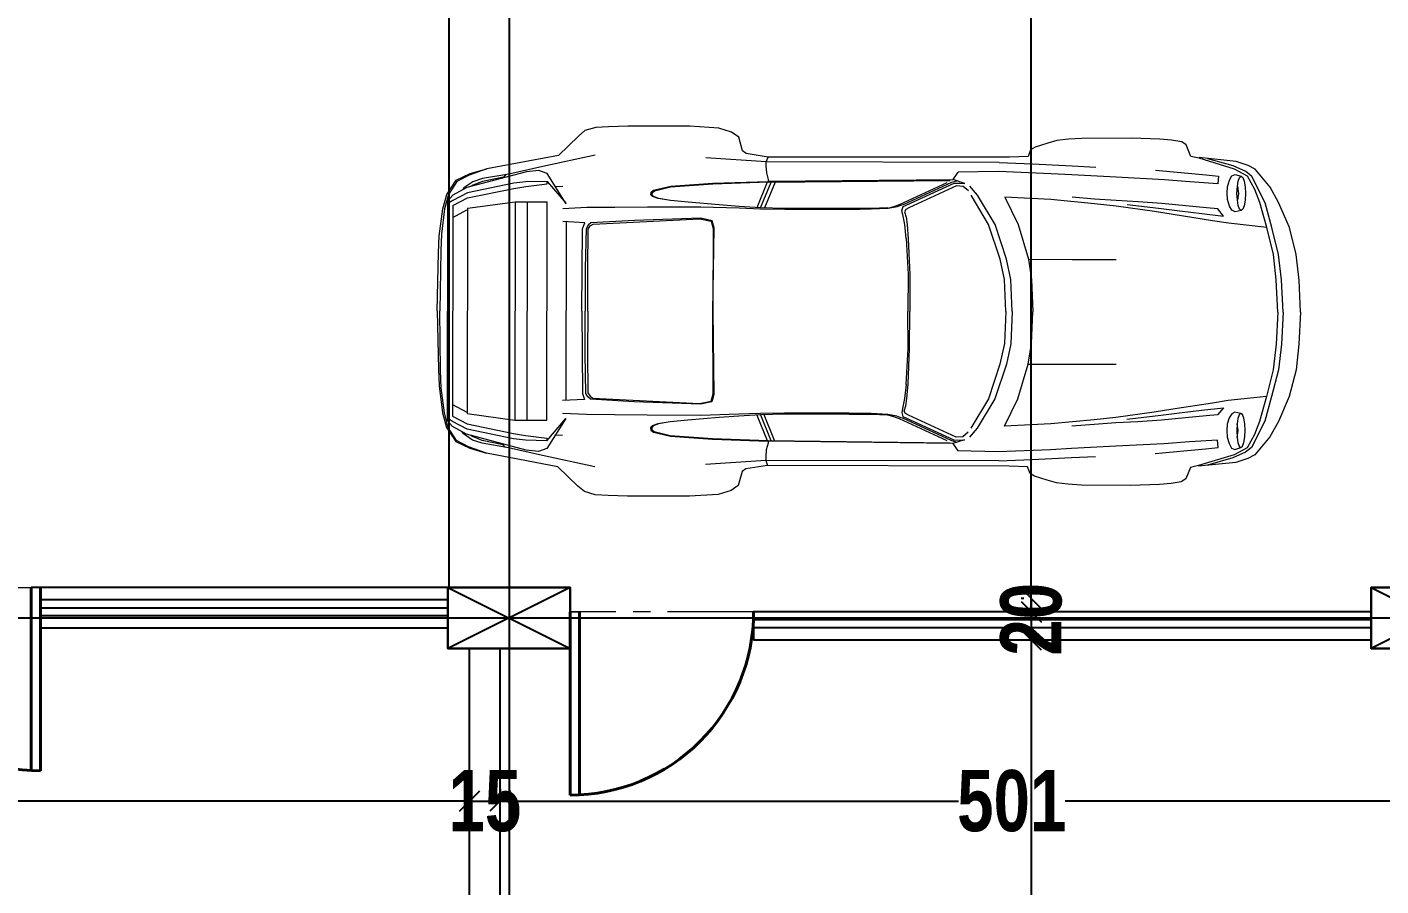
# Model space of a CAD drawing. Extents: x 250879 to 348495, y -51522 to -9360.
# Drawn here: x 337332 to 337996, y -45672 to -45251 of the extents above; entities that cross this region are included whole.
import ezdxf

# ---------------------------------------------------------------- set-up
doc = ezdxf.new("R2010")
doc.units = 0
doc.linetypes.add('CENTER', pattern=[50.8, 31.75, -6.35, 6.35, -6.35])
doc.layers.get('0').update_dxf_attribs({"linetype": 'CONTINUOUS'})
doc.layers.get('DEFPOINTS').update_dxf_attribs({"color": 9, "linetype": 'CONTINUOUS'})
for name, color, linetype, lineweight in [('A-Axis', 1, 'CENTER', 9), ('A-Door', 5, 'CONTINUOUS', 15), ('FIGURES', 153, 'CONTINUOUS', 0), ('SECTION-ar', 131, 'CONTINUOUS', 40), ('VIS', 8, 'CONTINUOUS', 18)]:
    doc.layers.add(name, color=color, linetype=linetype, lineweight=lineweight)
for name, color, linetype in [('AXIS', 1, 'CONTINUOUS'), ('COLUMN', 5, 'CONTINUOUS'), ('FURNITURE', 4, 'CONTINUOUS'), ('WALL', 7, 'CONTINUOUS'), ('WALL1', 2, 'CONTINUOUS')]:
    doc.layers.add(name, color=color, linetype=linetype)
doc.styles.add('CITYBLUEPRINT', font='cityb___.ttf', dxfattribs={"width": 0.8})
doc.styles.get("Standard").update_dxf_attribs({"font": 'sanss___.ttf', "height": 15})
doc.dimstyles.new('50', dxfattribs={"dimtxt": 30, "dimasz": 10, "dimexe": 5, "dimexo": 6, "dimgap": 5, "dimtad": 0, "dimdec": 0, "dimdsep": 46, "dimtxsty": 'CITYBLUEPRINT', "dimblk1": 'OBLIQUE', "dimblk2": 'OBLIQUE', "dimsah": 1, "dimcen": 0.05, "dimdle": 0.03, "dimclrd": 24, "dimclre": 22, "dimclrt": 30, "dimadec": 0, "dimazin": 0, "dimtfac": 1, "dimtdec": 0, "dimtix": 1, "dimtmove": 0, "dimatfit": 3, "dimldrblk": 'OBLIQUE', "dimfxl": 1, "dimtolj": 1, "dimtzin": 0, "dimarcsym": 0})
doc.dimstyles.new('STANDARD$0', dxfattribs={"dimscale": 0, "dimtxt": 12, "dimasz": 8, "dimexe": 15, "dimexo": 0.0625, "dimgap": 2, "dimtad": 1, "dimdec": 0, "dimzin": 0, "dimdsep": 46, "dimtxsty": 'Standard', "dimblk1": 'ARCHTICK', "dimblk2": 'ARCHTICK', "dimsah": 1, "dimcen": 0.09, "dimdle": 15, "dimclrd": 3, "dimclre": 3, "dimclrt": 3, "dimazin": 0, "dimtfac": 1, "dimtdec": 0, "dimtofl": 0, "dimtmove": 1, "dimatfit": 3, "dimldrblk": 'ARCHTICK', "dimfxl": 1.0455, "dimfxlon": 1, "dimtolj": 1, "dimtzin": 0, "dimarcsym": 0})

# ---------------------------------------------------------------- blocks, each defined once
blk = doc.blocks.new('XREF1$0$02PCAR09')
at = {"color": 0, "linetype": 'ByBlock'}
for p, q in [((-138.14, 34.83), (-139.39, 33.77)), ((-136.04, 35.43), (-138.14, 34.83)), ((-133.57, 35.58), (-136.04, 35.43)), ((-129.86, 35.7), (-133.57, 35.58)), ((-117.88, 35.7), (-129.86, 35.7)), ((-112.33, 35.34), (-117.88, 35.7)), ((-109.85, 34.59), (-112.33, 35.34)), ((-108.47, 33.6), (-109.85, 34.59)), ((-139.39, 33.77), (-143.26, 30.05)), ((-107.73, 30.95), (-108.47, 33.6)), ((-51.29, 31.76), (-52.16, 31.23)), ((-48.85, 32.53), (-51.29, 31.76)), ((-47.09, 33.02), (-48.85, 32.53)), ((-44.85, 33.29), (-47.09, 33.02)), ((-42.26, 33.45), (-44.85, 33.29)), ((-32.75, 33.53), (-42.26, 33.45)), ((-27.18, 33.31), (-32.75, 33.53)), ((-24.96, 33.14), (-27.18, 33.31)), ((-22.98, 32.83), (-24.96, 33.14)), ((-22.13, 32.24), (-22.98, 32.83)), ((-21.22, 30), (-22.13, 32.24)), ((-143.26, 30.05), (-157.04, 27.42)), ((-136.16, 30.07), (-146.25, 27.9)), ((-103.18, 28.82), (-114.79, 29.59)), ((-107, 30.43), (-107.73, 30.95)), ((-102.8, 29.76), (-107, 30.43)), ((-103.18, 28.82), (-102.8, 29.76)), ((-58.2, 28.79), (-103.18, 28.82)), ((-103.18, 28.09), (-103.18, 28.82)), ((-56.22, 29.83), (-102.8, 29.76)), ((-58.2, 28.77), (-51.78, 28.55)), ((-52.64, 29.95), (-56.22, 29.83)), ((-52.16, 31.23), (-52.64, 29.95)), ((-19.65, 29.66), (-21.22, 30)), ((-12.48, 29.04), (-19.65, 29.78)), ((-12.79, 27.56), (-19.65, 29.66)), ((-13.04, 28.18), (-17.96, 29.55)), ((-10.14, 28.29), (-12.48, 29.04)), ((-162.98, 25.22), (-160.29, 26.5)), ((-160.49, 26.23), (-162.81, 24.98)), ((-149.39, 26.87), (-160.88, 23.8)), ((-157.04, 27.42), (-160.49, 26.23)), ((-160.29, 26.5), (-157.04, 27.42)), ((-152.81, 26.43), (-157.91, 25.53)), ((-153.47, 26.28), (-153.83, 25.85)), ((-146.25, 27.9), (-152.81, 26.43)), ((-147.04, 27.13), (-149.39, 26.87)), ((-145.43, 26.52), (-147.04, 27.13)), ((-141.73, 20.71), (-145.43, 26.52)), ((-103.06, 26.7), (-103.18, 28.09)), ((-102.68, 25.44), (-103.06, 26.7)), ((-67.1, 25.46), (-66.11, 26.89)), ((-58.32, 27.06), (-66.11, 26.89)), ((-48.2, 26.63), (-58.32, 27.06)), ((-51.78, 28.55), (-44.15, 28.14)), ((-44.15, 26.41), (-48.2, 26.63)), ((-44.15, 28.14), (-39.54, 27.93)), ((-35.6, 25.95), (-44.15, 26.41)), ((-28.03, 27.35), (-18.29, 26.45)), ((-18.29, 26.45), (-15.88, 26.19)), ((-15.88, 26.19), (-16.03, 24.72)), ((-13.76, 25.41), (-13.28, 26.26)), ((-13.28, 26.26), (-12.67, 26.55)), ((-10.59, 27.09), (-13.04, 28.18)), ((-10.26, 26.19), (-12.79, 27.56)), ((-12.67, 26.55), (-11.49, 26.19)), ((-11.81, 25.93), (-11.49, 26.19)), ((-11.49, 26.19), (-11.18, 25.93)), ((-9.43, 26.13), (-10.59, 27.09)), ((-8.9, 23.63), (-10.26, 26.19)), ((-8.78, 27.56), (-10.14, 28.29)), ((-6.9, 21.08), (-9.43, 26.13)), ((-5.94, 24.09), (-8.78, 27.56)), ((-164.79, 22.49), (-162.98, 25.22)), ((-162.81, 24.98), (-164.42, 22.49)), ((-160.88, 23.8), (-163.6, 22.32)), ((-161.5, 23.73), (-161.74, 23.33)), ((-159.78, 24.91), (-161.5, 23.73)), ((-151.85, 24.65), (-160.77, 22.81)), ((-160.77, 21.82), (-151.85, 23.66)), ((-159.78, 24.24), (-160.17, 23.99)), ((-157.91, 25.53), (-159.78, 24.91)), ((-157.91, 25.01), (-159.78, 24.24)), ((-153.83, 25.85), (-157.91, 25.01)), ((-149.51, 24.91), (-151.85, 24.65)), ((-151.85, 23.66), (-149.51, 24.04)), ((-145.43, 25.03), (-149.51, 24.91)), ((-149.51, 24.04), (-145.43, 24.53)), ((-145.43, 25.03), (-141.73, 20.73)), ((-145.43, 24.53), (-145.43, 25.03)), ((-142.39, 24.02), (-143.85, 23.95)), ((-124.86, 23.34), (-121.58, 24.14)), ((-124.69, 23.22), (-121.6, 24.01)), ((-121.6, 24.01), (-113.44, 24.57)), ((-121.58, 24.14), (-113.44, 24.69)), ((-113.44, 24.69), (-102.68, 25.08)), ((-113.44, 24.57), (-102.68, 24.96)), ((-104.9, 20.03), (-102.9, 24.96)), ((-104.22, 19.99), (-102.17, 24.96)), ((-101.45, 24.96), (-103.47, 19.98)), ((-67.1, 25.44), (-102.68, 25.06)), ((-102.68, 25.08), (-102.68, 25.44)), ((-102.68, 24.94), (-67.65, 25.32)), ((-102.68, 25.06), (-102.68, 24.94)), ((-77.45, 20.66), (-68.24, 24.88)), ((-67.39, 24.89), (-76.59, 20.66)), ((-76.17, 20.52), (-66.86, 24.77)), ((-66.4, 24.24), (-75.65, 20.03)), ((-66.42, 25.2), (-67.39, 24.89)), ((-67.1, 25.54), (-67.1, 25.54)), ((-64.81, 24.72), (-67.1, 25.46)), ((-66.86, 24.77), (-65.78, 24.81)), ((-65.14, 24.16), (-66.4, 24.24)), ((-65.78, 24.81), (-64.81, 24.72)), ((-64.13, 23.29), (-65.14, 24.16)), ((-62.4, 22.49), (-63.89, 24.21)), ((-26.33, 25.46), (-35.6, 25.95)), ((-21.41, 25.08), (-26.33, 25.46)), ((-16.03, 24.72), (-21.41, 25.08)), ((-14.22, 22.91), (-14.12, 24.14)), ((-14.12, 24.14), (-13.76, 25.41)), ((-12.31, 22.86), (-12.22, 24.26)), ((-12.22, 24.26), (-12.07, 25.22)), ((-12.22, 24.26), (-12.04, 22.86)), ((-12.07, 25.22), (-11.81, 25.93)), ((-11.18, 25.93), (-10.93, 25.22)), ((-10.93, 25.22), (-10.74, 24.13)), ((-10.74, 24.13), (-10.69, 22.86)), ((-7.91, 21.15), (-8.9, 23.63)), ((-4.27, 21.14), (-5.94, 24.09)), ((-165.56, 19.69), (-164.79, 22.49)), ((-164.42, 22.49), (-165.19, 19.69)), ((-163.6, 22.32), (-164.59, 21.21)), ((-163.6, 21.32), (-164.59, 20.71)), ((-164.59, -21.21), (-164.59, 21.21)), ((-160.77, 22.81), (-163.6, 21.32)), ((-163.6, 20.33), (-160.77, 21.82)), ((-160.77, 19.82), (-151.61, 21.07)), ((-151.61, 21.07), (-151.61, -21.07)), ((-151.61, 21.07), (-145.43, 21.07)), ((-149.26, 21.07), (-149.26, -21.19)), ((-145.43, -21.07), (-145.43, 21.07)), ((-125.42, 22.45), (-125.37, 22.96)), ((-125.08, 22.11), (-125.42, 22.45)), ((-125.37, 22.96), (-124.86, 23.34)), ((-125.15, 22.43), (-125.13, 22.84)), ((-124.89, 22.11), (-125.15, 22.43)), ((-125.13, 22.84), (-124.69, 23.22)), ((-124.01, 21.73), (-125.08, 22.11)), ((-123.84, 21.73), (-124.89, 22.11)), ((-121.62, 21.38), (-124.01, 21.73)), ((-121.62, 21.38), (-123.84, 21.73)), ((-118.22, 21.03), (-121.62, 21.38)), ((-112.19, 20.51), (-118.22, 21.03)), ((-60.22, 16.82), (-63.6, 22.49)), ((-58.97, 16.82), (-62.4, 22.49)), ((-57.13, 22.11), (-54.53, 16.8)), ((-48.2, 21.63), (-57.13, 22.11)), ((-39.78, 20.85), (-48.2, 21.63)), ((-39.78, 21.75), (-44.12, 22.11)), ((-35.6, 21.46), (-39.78, 21.75)), ((-31.38, 21.21), (-35.6, 21.46)), ((-26.79, 20.88), (-31.38, 21.21)), ((-14.12, 21.68), (-14.22, 22.91)), ((-13.76, 20.44), (-14.12, 21.68)), ((-12.24, 21.56), (-12.31, 22.86)), ((-12.04, 22.86), (-12.24, 21.56)), ((-12.07, 20.57), (-12.24, 21.58)), ((-10.74, 21.58), (-10.93, 20.51)), ((-10.69, 22.86), (-10.74, 21.58)), ((-6.56, 16.32), (-7.91, 21.15)), ((-5.57, 16.32), (-6.9, 21.08)), ((-2.17, 16.31), (-4.27, 21.14)), ((-166.21, 14.44), (-165.56, 19.69)), ((-165.19, 19.69), (-165.8, 14.82)), ((-163.6, 20.33), (-163.6, -20.33)), ((-163.6, 18.05), (-160.88, 19.53)), ((-160.77, 19.82), (-160.77, -19.82)), ((-137.77, 19.96), (-142.39, 19.75)), ((-132.34, 20.03), (-137.77, 19.96)), ((-126.04, 20.1), (-132.34, 20.03)), ((-115.78, 20.11), (-126.04, 20.1)), ((-108.37, 19.87), (-115.78, 20.11)), ((-108.37, 20.23), (-112.19, 20.51)), ((-104.22, 19.99), (-108.37, 20.23)), ((-104.27, 19.73), (-108.37, 19.87)), ((-99.56, 19.65), (-104.27, 19.73)), ((-99.52, 19.84), (-104.22, 19.99)), ((-87.11, 19.64), (-99.56, 19.65)), ((-87.11, 19.87), (-99.52, 19.84)), ((-82.86, 19.87), (-87.11, 19.87)), ((-82.86, 19.72), (-87.11, 19.64)), ((-79.67, 19.98), (-82.86, 19.87)), ((-79.63, 19.86), (-82.86, 19.72)), ((-79.67, 19.96), (-78.74, 20.2)), ((-77.89, 20.2), (-79.63, 19.86)), ((-78.74, 20.2), (-77.45, 20.66)), ((-77.21, 20.44), (-77.89, 20.2)), ((-76.59, 20.66), (-77.21, 20.44)), ((-76.95, 19.52), (-76.71, 20.25)), ((-76.73, 18.37), (-76.95, 19.52)), ((-76.42, 16.82), (-76.73, 18.37)), ((-76.71, 20.25), (-76.17, 20.52)), ((-76.22, 19.69), (-76.44, 19.24)), ((-76.44, 19.24), (-76.15, 18.22)), ((-75.65, 20.03), (-76.22, 19.69)), ((-35.6, 20.37), (-39.78, 20.85)), ((-28.21, 19.38), (-35.6, 20.37)), ((-33.48, 20.69), (-27.45, 19.99)), ((-24.62, 18.78), (-28.21, 19.38)), ((-27.45, 19.99), (-23.36, 19.5)), ((-22.2, 20.45), (-26.79, 20.88)), ((-17.01, 17.6), (-24.62, 18.78)), ((-23.36, 19.5), (-19.12, 18.97)), ((-18.2, 20.06), (-22.2, 20.45)), ((-19.12, 18.97), (-14.89, 18.51)), ((-16, 19.87), (-18.2, 20.06)), ((-14.89, 18.51), (-16, 19.87)), ((-13.28, 19.65), (-13.76, 20.44)), ((-12.67, 19.33), (-13.28, 19.65)), ((-11.49, 19.6), (-12.67, 19.33)), ((-11.81, 19.84), (-12.07, 20.57)), ((-11.49, 19.6), (-11.81, 19.84)), ((-11.18, 19.81), (-11.49, 19.6)), ((-10.93, 20.51), (-11.18, 19.81)), ((-138.14, 17.06), (-142.38, 17.26)), ((-141.73, 17.26), (-141.73, -17.16)), ((-138.66, 0), (-138.57, 15.9)), ((-138.57, 15.9), (-138.14, 17.06)), ((-137.9, 15.9), (-138.04, 8.28)), ((-137.51, 16.58), (-137.9, 15.9)), ((-137.56, 8.16), (-137.48, 15.78)), ((-136.98, 17.01), (-137.51, 16.58)), ((-137.48, 15.78), (-137.08, 16.44)), ((-137.08, 16.44), (-136.55, 16.78)), ((-128.55, 17.52), (-136.98, 17.01)), ((-136.55, 16.78), (-115.95, 17.82)), ((-115.76, 17.94), (-128.55, 17.52)), ((-115.95, 17.82), (-113.73, 17.36)), ((-113.56, 17.48), (-115.76, 17.94)), ((-113.73, 17.36), (-113.35, 15.95)), ((-113.2, 16.07), (-113.56, 17.48)), ((-113.4, -0.02), (-113.2, 16.07)), ((-113.35, 15.95), (-113.4, 0.02)), ((-76.1, 14.07), (-76.42, 16.82)), ((-76.15, 18.22), (-75.93, 16.82)), ((-75.93, 16.82), (-75.72, 13.98)), ((-60.22, 16.82), (-60.22, 16.82)), ((-58, 10.14), (-60.22, 16.82)), ((-56.75, 10.14), (-58.97, 16.82)), ((-54.53, 16.8), (-52.55, 10.14)), ((-13.95, 17.11), (-17.01, 17.6)), ((-6.56, 16.32), (-13.95, 17.11)), ((-5.26, 11.13), (-6.56, 16.32)), ((-4.27, 11.13), (-5.57, 16.32)), ((-0.87, 11.13), (-2.17, 16.31)), ((-166.35, 11.22), (-166.21, 14.44)), ((-165.8, 14.82), (-165.94, 11.59)), ((-76.1, 14.07), (-75.74, 7.15)), ((-75.72, 13.98), (-75.43, 7.15)), ((-166.57, 0.02), (-166.35, 11.22)), ((-165.94, 11.59), (-166.08, 0)), ((-4.7, 6.2), (-5.26, 11.13)), ((-3.7, 6.2), (-4.27, 11.13)), ((-0.31, 6.18), (-0.87, 11.13)), ((-138.04, 8.28), (-138.04, 0)), ((-137.56, 0), (-137.56, 8.16)), ((-57.13, 6.18), (-58, 10.14)), ((-55.9, 6.18), (-56.75, 10.14)), ((-52.55, 10.14), (-44.12, 10.09)), ((-52.55, 10.14), (-51.92, 6.18)), ((-44.12, 10.09), (-35.6, 10.09)), ((-75.74, 7.15), (-75.77, 0)), ((-75.43, 7.15), (-75.4, 0)), ((-56.89, 0), (-57.13, 6.18)), ((-55.64, 0), (-55.9, 6.18)), ((-51.92, 6.18), (-51.68, 0)), ((-4.39, 0), (-4.7, 6.2)), ((-3.4, 0), (-3.7, 6.2)), ((0, 0), (-0.31, 6.18)), ((-165.94, -11.59), (-166.08, 0)), ((-138.66, 0), (-138.57, -15.9)), ((-138.04, -8.28), (-138.04, 0)), ((-137.56, 0), (-137.56, -8.16)), ((-113.4, 0.02), (-113.2, -16.07)), ((-75.74, -7.15), (-75.77, 0)), ((-75.43, -7.15), (-75.4, 0)), ((-56.89, 0), (-57.13, -6.18)), ((-55.64, 0), (-55.9, -6.18)), ((-51.92, -6.18), (-51.68, 0)), ((-4.39, 0), (-4.7, -6.2)), ((-3.4, 0), (-3.7, -6.2)), ((0, 0), (-0.31, -6.18)), ((-166.57, -0.02), (-166.35, -11.22)), ((-113.35, -15.95), (-113.4, -0.02)), ((-76.1, -14.07), (-75.74, -7.15)), ((-75.72, -13.98), (-75.43, -7.15)), ((-57.13, -6.18), (-58, -10.14)), ((-55.9, -6.18), (-56.75, -10.14)), ((-52.55, -10.14), (-51.92, -6.18)), ((-4.7, -6.2), (-5.26, -11.13)), ((-3.7, -6.2), (-4.27, -11.13)), ((-0.31, -6.18), (-0.87, -11.13)), ((-137.9, -15.9), (-138.04, -8.28)), ((-137.56, -8.16), (-137.48, -15.78)), ((-58, -10.14), (-60.22, -16.82)), ((-56.75, -10.14), (-58.97, -16.82)), ((-54.53, -16.8), (-52.55, -10.14)), ((-52.55, -10.14), (-44.12, -10.09)), ((-44.12, -10.09), (-35.6, -10.09)), ((-166.35, -11.22), (-166.21, -14.44)), ((-165.8, -14.82), (-165.94, -11.59)), ((-5.26, -11.13), (-6.56, -16.32)), ((-4.27, -11.13), (-5.57, -16.32)), ((-0.87, -11.13), (-2.17, -16.31)), ((-166.21, -14.44), (-165.56, -19.69)), ((-165.19, -19.69), (-165.8, -14.82)), ((-76.1, -14.07), (-76.42, -16.82)), ((-75.93, -16.82), (-75.72, -13.98)), ((-163.6, -18.05), (-160.88, -19.53)), ((-138.14, -17.06), (-142.38, -17.26)), ((-138.57, -15.9), (-138.14, -17.06)), ((-137.51, -16.58), (-137.9, -15.9)), ((-136.98, -17.01), (-137.51, -16.58)), ((-137.48, -15.78), (-137.08, -16.44)), ((-137.08, -16.44), (-136.55, -16.78)), ((-128.55, -17.52), (-136.98, -17.01)), ((-136.55, -16.78), (-115.95, -17.82)), ((-115.76, -17.94), (-128.55, -17.52)), ((-115.95, -17.82), (-113.73, -17.36)), ((-113.56, -17.48), (-115.76, -17.94)), ((-113.73, -17.36), (-113.35, -15.95)), ((-113.2, -16.07), (-113.56, -17.48)), ((-76.42, -16.82), (-76.73, -18.37)), ((-76.44, -19.24), (-76.15, -18.22)), ((-76.15, -18.22), (-75.93, -16.82)), ((-60.22, -16.82), (-63.6, -22.49)), ((-58.97, -16.82), (-62.4, -22.49)), ((-60.22, -16.82), (-60.22, -16.82)), ((-57.13, -22.11), (-54.53, -16.8)), ((-17.01, -17.6), (-24.62, -18.78)), ((-13.95, -17.11), (-17.01, -17.6)), ((-6.56, -16.32), (-13.95, -17.11)), ((-6.56, -16.32), (-7.91, -21.15)), ((-5.57, -16.32), (-6.9, -21.08)), ((-2.17, -16.31), (-4.27, -21.14)), ((-165.56, -19.69), (-164.79, -22.49)), ((-164.42, -22.49), (-165.19, -19.69)), ((-163.6, -21.32), (-164.59, -20.71)), ((-163.6, -20.33), (-160.77, -21.82)), ((-160.77, -19.82), (-151.61, -21.07)), ((-141.73, -20.71), (-145.43, -26.52)), ((-145.43, -25.03), (-141.73, -20.73)), ((-137.77, -19.96), (-142.39, -19.75)), ((-132.34, -20.03), (-137.77, -19.96)), ((-126.04, -20.1), (-132.34, -20.03)), ((-115.78, -20.11), (-126.04, -20.1)), ((-112.19, -20.51), (-118.22, -21.03)), ((-108.37, -19.87), (-115.78, -20.11)), ((-108.37, -20.23), (-112.19, -20.51)), ((-104.27, -19.73), (-108.37, -19.87)), ((-104.22, -19.99), (-108.37, -20.23)), ((-104.9, -20.03), (-102.9, -24.96)), ((-99.56, -19.65), (-104.27, -19.73)), ((-99.52, -19.84), (-104.22, -19.99)), ((-104.22, -19.99), (-102.17, -24.96)), ((-101.45, -24.96), (-103.47, -19.98)), ((-87.11, -19.64), (-99.56, -19.65)), ((-87.11, -19.87), (-99.52, -19.84)), ((-82.86, -19.72), (-87.11, -19.64)), ((-82.86, -19.87), (-87.11, -19.87)), ((-79.63, -19.86), (-82.86, -19.72)), ((-79.67, -19.98), (-82.86, -19.87)), ((-79.67, -19.96), (-78.74, -20.2)), ((-77.89, -20.2), (-79.63, -19.86)), ((-78.74, -20.2), (-77.45, -20.66)), ((-77.21, -20.44), (-77.89, -20.2)), ((-77.45, -20.66), (-68.24, -24.88)), ((-76.59, -20.66), (-77.21, -20.44)), ((-76.73, -18.37), (-76.95, -19.52)), ((-76.95, -19.52), (-76.71, -20.25)), ((-76.71, -20.25), (-76.17, -20.52)), ((-67.39, -24.89), (-76.59, -20.66)), ((-76.22, -19.69), (-76.44, -19.24)), ((-75.65, -20.03), (-76.22, -19.69)), ((-76.17, -20.52), (-66.86, -24.77)), ((-66.4, -24.24), (-75.65, -20.03)), ((-39.78, -20.85), (-48.2, -21.63)), ((-35.6, -20.37), (-39.78, -20.85)), ((-28.21, -19.38), (-35.6, -20.37)), ((-33.48, -20.69), (-27.45, -19.99)), ((-26.79, -20.88), (-31.38, -21.21)), ((-24.62, -18.78), (-28.21, -19.38)), ((-27.45, -19.99), (-23.36, -19.5)), ((-22.2, -20.45), (-26.79, -20.88)), ((-23.36, -19.5), (-19.12, -18.97)), ((-18.2, -20.06), (-22.2, -20.45)), ((-19.12, -18.97), (-14.89, -18.51)), ((-16, -19.87), (-18.2, -20.06)), ((-14.89, -18.51), (-16, -19.87)), ((-13.76, -20.44), (-14.12, -21.68)), ((-13.28, -19.65), (-13.76, -20.44)), ((-12.67, -19.33), (-13.28, -19.65)), ((-11.49, -19.6), (-12.67, -19.33)), ((-12.07, -20.57), (-12.24, -21.58)), ((-11.81, -19.84), (-12.07, -20.57)), ((-11.49, -19.6), (-11.81, -19.84)), ((-11.18, -19.81), (-11.49, -19.6)), ((-10.93, -20.51), (-11.18, -19.81)), ((-10.74, -21.58), (-10.93, -20.51)), ((-164.79, -22.49), (-162.98, -25.22)), ((-163.6, -22.32), (-164.59, -21.21)), ((-162.81, -24.98), (-164.42, -22.49)), ((-160.77, -22.81), (-163.6, -21.32)), ((-160.88, -23.8), (-163.6, -22.32)), ((-161.5, -23.73), (-161.74, -23.33)), ((-160.77, -21.82), (-151.85, -23.66)), ((-151.85, -24.65), (-160.77, -22.81)), ((-151.61, -21.07), (-145.43, -21.07)), ((-125.08, -22.11), (-125.42, -22.45)), ((-125.42, -22.45), (-125.37, -22.96)), ((-125.37, -22.96), (-124.86, -23.34)), ((-124.89, -22.11), (-125.15, -22.43)), ((-125.15, -22.43), (-125.13, -22.84)), ((-125.13, -22.84), (-124.69, -23.22)), ((-124.01, -21.73), (-125.08, -22.11)), ((-123.84, -21.73), (-124.89, -22.11)), ((-124.86, -23.34), (-121.58, -24.14)), ((-124.69, -23.22), (-121.6, -24.01)), ((-121.62, -21.38), (-124.01, -21.73)), ((-121.62, -21.38), (-123.84, -21.73)), ((-118.22, -21.03), (-121.62, -21.38)), ((-64.13, -23.29), (-65.14, -24.16)), ((-62.4, -22.49), (-63.89, -24.21)), ((-48.2, -21.63), (-57.13, -22.11)), ((-39.78, -21.75), (-44.12, -22.11)), ((-35.6, -21.46), (-39.78, -21.75)), ((-31.38, -21.21), (-35.6, -21.46)), ((-14.12, -21.68), (-14.22, -22.91)), ((-14.22, -22.91), (-14.12, -24.14)), ((-12.24, -21.56), (-12.31, -22.86)), ((-12.31, -22.86), (-12.22, -24.26)), ((-12.04, -22.86), (-12.24, -21.56)), ((-12.22, -24.26), (-12.04, -22.86)), ((-10.69, -22.86), (-10.74, -21.58)), ((-10.74, -24.13), (-10.69, -22.86)), ((-6.9, -21.08), (-9.43, -26.13)), ((-7.91, -21.15), (-8.9, -23.63)), ((-4.27, -21.14), (-5.94, -24.09)), ((-162.98, -25.22), (-160.29, -26.5)), ((-160.49, -26.23), (-162.81, -24.98)), ((-159.78, -24.91), (-161.5, -23.73)), ((-149.39, -26.87), (-160.88, -23.8)), ((-159.78, -24.24), (-160.17, -23.99)), ((-157.91, -25.01), (-159.78, -24.24)), ((-157.91, -25.53), (-159.78, -24.91)), ((-153.83, -25.85), (-157.91, -25.01)), ((-152.81, -26.43), (-157.91, -25.53)), ((-153.47, -26.28), (-153.83, -25.85)), ((-151.85, -23.66), (-149.51, -24.04)), ((-149.51, -24.91), (-151.85, -24.65)), ((-149.51, -24.04), (-145.43, -24.53)), ((-145.43, -25.03), (-149.51, -24.91)), ((-145.43, -24.53), (-145.43, -25.03)), ((-142.39, -24.02), (-143.85, -23.95)), ((-121.6, -24.01), (-113.44, -24.57)), ((-121.58, -24.14), (-113.44, -24.69)), ((-113.44, -24.57), (-102.68, -24.96)), ((-113.44, -24.69), (-102.68, -25.08)), ((-102.68, -25.44), (-103.06, -26.7)), ((-102.68, -25.06), (-102.68, -24.94)), ((-102.68, -24.94), (-67.65, -25.32)), ((-67.1, -25.44), (-102.68, -25.06)), ((-102.68, -25.08), (-102.68, -25.44)), ((-66.42, -25.2), (-67.39, -24.89)), ((-64.81, -24.72), (-67.1, -25.46)), ((-67.1, -25.46), (-66.11, -26.89)), ((-67.1, -25.54), (-67.1, -25.54)), ((-66.86, -24.77), (-65.78, -24.81)), ((-65.14, -24.16), (-66.4, -24.24)), ((-65.78, -24.81), (-64.81, -24.72)), ((-35.6, -25.95), (-44.15, -26.41)), ((-26.33, -25.46), (-35.6, -25.95)), ((-21.41, -25.08), (-26.33, -25.46)), ((-16.03, -24.72), (-21.41, -25.08)), ((-15.88, -26.19), (-16.03, -24.72)), ((-14.12, -24.14), (-13.76, -25.41)), ((-13.76, -25.41), (-13.28, -26.26)), ((-12.22, -24.26), (-12.07, -25.22)), ((-12.07, -25.22), (-11.81, -25.93)), ((-11.81, -25.93), (-11.49, -26.19)), ((-11.49, -26.19), (-11.18, -25.93)), ((-11.18, -25.93), (-10.93, -25.22)), ((-10.93, -25.22), (-10.74, -24.13)), ((-8.9, -23.63), (-10.26, -26.19)), ((-5.94, -24.09), (-8.78, -27.56)), ((-157.04, -27.42), (-160.49, -26.23)), ((-160.29, -26.5), (-157.04, -27.42)), ((-143.26, -30.05), (-157.04, -27.42)), ((-146.25, -27.9), (-152.81, -26.43)), ((-147.04, -27.13), (-149.39, -26.87)), ((-145.43, -26.52), (-147.04, -27.13)), ((-136.16, -30.07), (-146.25, -27.9)), ((-103.06, -26.7), (-103.18, -28.09)), ((-103.18, -28.09), (-103.18, -28.82)), ((-58.32, -27.06), (-66.11, -26.89)), ((-48.2, -26.63), (-58.32, -27.06)), ((-58.2, -28.77), (-51.78, -28.55)), ((-51.78, -28.55), (-44.15, -28.14)), ((-44.15, -26.41), (-48.2, -26.63)), ((-44.15, -28.14), (-39.54, -27.93)), ((-28.03, -27.35), (-18.29, -26.45)), ((-12.79, -27.56), (-19.65, -29.66)), ((-18.29, -26.45), (-15.88, -26.19)), ((-13.04, -28.18), (-17.96, -29.55)), ((-13.28, -26.26), (-12.67, -26.55)), ((-10.59, -27.09), (-13.04, -28.18)), ((-10.26, -26.19), (-12.79, -27.56)), ((-12.67, -26.55), (-11.49, -26.19)), ((-10.14, -28.29), (-12.48, -29.04)), ((-9.43, -26.13), (-10.59, -27.09)), ((-8.78, -27.56), (-10.14, -28.29)), ((-139.39, -33.77), (-143.26, -30.05)), ((-103.18, -28.82), (-114.79, -29.59)), ((-107.73, -30.95), (-108.47, -33.6)), ((-107, -30.43), (-107.73, -30.95)), ((-102.8, -29.76), (-107, -30.43)), ((-58.2, -28.79), (-103.18, -28.82)), ((-103.18, -28.82), (-102.8, -29.76)), ((-56.22, -29.83), (-102.8, -29.76)), ((-52.64, -29.95), (-56.22, -29.83)), ((-52.16, -31.23), (-52.64, -29.95)), ((-51.29, -31.76), (-52.16, -31.23)), ((-21.22, -30), (-22.13, -32.24)), ((-19.65, -29.66), (-21.22, -30)), ((-12.48, -29.04), (-19.65, -29.78)), ((-138.14, -34.83), (-139.39, -33.77)), ((-108.47, -33.6), (-109.85, -34.59)), ((-48.85, -32.53), (-51.29, -31.76)), ((-47.09, -33.02), (-48.85, -32.53)), ((-44.85, -33.29), (-47.09, -33.02)), ((-42.26, -33.45), (-44.85, -33.29)), ((-32.75, -33.53), (-42.26, -33.45)), ((-27.18, -33.31), (-32.75, -33.53)), ((-24.96, -33.14), (-27.18, -33.31)), ((-22.98, -32.83), (-24.96, -33.14)), ((-22.13, -32.24), (-22.98, -32.83)), ((-136.04, -35.43), (-138.14, -34.83)), ((-133.57, -35.58), (-136.04, -35.43)), ((-129.86, -35.7), (-133.57, -35.58)), ((-117.88, -35.7), (-129.86, -35.7)), ((-112.33, -35.34), (-117.88, -35.7)), ((-109.85, -34.59), (-112.33, -35.34))]:
    blk.add_line(p, q, dxfattribs=at)
blk = doc.blocks.new('_ARCHTICK')
at = {"color": 0, "linetype": 'ByBlock', "const_width": 0.15}
blk.add_lwpolyline([(-0.5, -0.5), (0.5, 0.5)], dxfattribs=at)
blk = doc.blocks.new('*D2178')
at = {"layer": 'DEFPOINTS', "color": 0, "linetype": 'Continuous', "transparency": 16777216}
for p in [(338889.85, -45636.95), (338975.48, -45774.45), (337957.81, -46217.39)]:
    blk.add_point(p, dxfattribs=at)
at = {"layer": 'WALL', "color": 3, "linetype": 'Continuous', "lineweight": -2, "transparency": 16777216}
for p, q in [((338030.71, -46362.82), (338988.21, -45766.52)), ((338974.93, -45773.56), (338983.41, -45787.18)), ((338042.89, -46354), (338051.37, -46367.62))]:
    blk.add_line(p, q, dxfattribs=at)
at = {"layer": 'WALL', "color": 3, "linetype": 'Continuous', "lineweight": -2, "transparency": 16777216, "xscale": 8, "yscale": 8, "zscale": 8}
for p, rotation in [((338975.48, -45774.45), 31.91311431411651), ((338043.44, -46354.89), 211.9131143141165)]:
    blk.add_blockref('_ARCHTICK', p, dxfattribs=dict(at, rotation=rotation))
at = {"layer": 'WALL', "color": 3, "linetype": 'Continuous', "transparency": 16777216, "insert": (338504.32, -46056.41), "char_height": 15, "attachment_point": 5, "rotation": 31.91311}
blk.add_mtext('\\A1;1098', dxfattribs=at)
blk = doc.blocks.new('COLUMN')
at = {"layer": 'AXIS'}
for p, q in [((236924.7, -9644.26), (236984.7, -9674.26)), ((236984.7, -9644.26), (236924.7, -9674.26))]:
    blk.add_line(p, q, dxfattribs=at)
at = {"layer": 'COLUMN'}
blk.add_lwpolyline([(236924.7, -9644.26), (236984.7, -9644.26), (236984.7, -9674.26), (236924.7, -9674.26)], close=True, dxfattribs=at)
blk = doc.blocks.new('cbcb')
at = {"layer": 'AXIS'}
for p, q in [((328671.27, -10741.78), (328670.74, -14326.06)), ((327235.09, -13888.53), (329571.96, -13888.53))]:
    blk.add_line(p, q, dxfattribs=at)
at = {"layer": 'WALL', "linetype": 'Continuous'}
for p in [(91716.04, -4229.28), (92168.52, -4229.28)]:
    blk.add_blockref('COLUMN', p, dxfattribs=at)
at = {"layer": 'WALL', "linetype": 'Continuous', "xscale": -1}
for p in [(565625.44, -4229.28), (566077.92, -4229.28)]:
    blk.add_blockref('COLUMN', p, dxfattribs=at)
blk = doc.blocks.new('D70')
at = {"layer": 'A-Axis'}
blk.add_line((307725.06, -30884.76), (307725.06, -30817.08), dxfattribs=at)
at = {"layer": 'A-Door'}
for p, q in [((307725.06, -30817.08), (307725.06, -30820.45)), ((307792.75, -30817.08), (307792.75, -30820.45))]:
    blk.add_line(p, q, dxfattribs=at)
at = {"layer": 'SECTION-ar', "ltscale": 20}
for p, q in [((307725.06, -30817.08), (307792.75, -30817.08)), ((307792.75, -30820.45), (307725.06, -30820.45))]:
    blk.add_line(p, q, dxfattribs=at)
at = {"layer": 'SECTION-ar', "ltscale": 20, "extrusion": (0, 0, -1)}
blk.add_ellipse((307725.06, -30817.08), major_axis=(-47.86, 47.86), ratio=1, start_param=2.356194, end_param=3.926991, dxfattribs=at)
blk = doc.blocks.new('_Oblique')
at = {"color": 0, "lineweight": -2}
blk.add_line((-0.5, -0.5), (0.5, 0.5), dxfattribs=at)
blk = doc.blocks.new('*D2202')
at = {"layer": 'DEFPOINTS', "color": 0, "linetype": 'Continuous', "transparency": 16777216}
for p in [(337814.33, -43871.35), (337824.18, -45537.89), (337826.32, -45537.89)]:
    blk.add_point(p, dxfattribs=at)
at = {"layer": 'VIS', "color": 22, "linetype": 'Continuous', "lineweight": -2, "transparency": 16777216}
for p, q in [((337820.33, -43871.35), (337829.18, -43871.35)), ((337820.32, -45537.89), (337819.18, -45537.89))]:
    blk.add_line(p, q, dxfattribs=at)
at = {"layer": 'VIS', "color": 24, "linetype": 'Continuous', "lineweight": -2, "transparency": 16777216}
for p, q in [((337824.18, -43871.32), (337824.18, -44670.82)), ((337824.18, -45537.92), (337824.18, -44738.42))]:
    blk.add_line(p, q, dxfattribs=at)
at = {"layer": 'VIS', "color": 24, "linetype": 'Continuous', "lineweight": -2, "transparency": 16777216, "xscale": 10, "yscale": 10, "zscale": 10}
for p, rotation in [((337824.18, -43871.35), 90), ((337824.18, -45537.89), 270)]:
    blk.add_blockref('_Oblique', p, dxfattribs=dict(at, rotation=rotation))
at = {"layer": 'VIS', "color": 30, "linetype": 'Continuous', "lineweight": 5, "transparency": 16777216, "insert": (337824.18, -44704.62), "char_height": 30, "attachment_point": 5, "rotation": 90, "style": 'CITYBLUEPRINT'}
blk.add_mtext('\\A1;1667', dxfattribs=at)
blk = doc.blocks.new('*D2203')
at = {"layer": 'DEFPOINTS', "color": 0, "linetype": 'Continuous', "transparency": 16777216}
for p in [(337826.55, -45531.34), (337821.29, -45551.72), (337824.18, -45551.72)]:
    blk.add_point(p, dxfattribs=at)
at = {"layer": 'VIS', "color": 24, "linetype": 'Continuous', "lineweight": -2, "transparency": 16777216}
for p, q in [((337824.18, -45531.34), (337824.18, -45521.34)), ((337824.18, -45531.34), (337824.18, -45551.72)), ((337824.18, -45551.72), (337824.18, -45561.72))]:
    blk.add_line(p, q, dxfattribs=at)
at = {"layer": 'VIS', "color": 22, "linetype": 'Continuous', "lineweight": -2, "transparency": 16777216}
for p, q in [((337820.55, -45531.34), (337819.18, -45531.34)), ((337827.29, -45551.72), (337829.18, -45551.72))]:
    blk.add_line(p, q, dxfattribs=at)
at = {"layer": 'VIS', "color": 24, "linetype": 'Continuous', "lineweight": -2, "transparency": 16777216, "xscale": 10, "yscale": 10, "zscale": 10}
for p, rotation in [((337824.18, -45531.34), 270), ((337824.18, -45551.72), 90)]:
    blk.add_blockref('_Oblique', p, dxfattribs=dict(at, rotation=rotation))
at = {"layer": 'VIS', "color": 30, "linetype": 'Continuous', "lineweight": 5, "transparency": 16777216, "insert": (337824.18, -45541.53), "char_height": 30, "attachment_point": 5, "rotation": 90, "style": 'CITYBLUEPRINT'}
blk.add_mtext('\\A1;20', dxfattribs=at)
blk = doc.blocks.new('*D2204')
at = {"layer": 'DEFPOINTS', "color": 0, "linetype": 'Continuous', "transparency": 16777216}
for p in [(337821.29, -45551.72), (337821.29, -45956.51), (337824.18, -45956.51)]:
    blk.add_point(p, dxfattribs=at)
at = {"layer": 'VIS', "color": 24, "linetype": 'Continuous', "lineweight": -2, "transparency": 16777216}
for p, q in [((337824.18, -45551.69), (337824.18, -45721.29)), ((337824.18, -45956.54), (337824.18, -45786.94))]:
    blk.add_line(p, q, dxfattribs=at)
at = {"layer": 'VIS', "color": 22, "linetype": 'Continuous', "lineweight": -2, "transparency": 16777216}
for p, q in [((337827.29, -45551.72), (337829.18, -45551.72)), ((337827.29, -45956.51), (337829.18, -45956.51))]:
    blk.add_line(p, q, dxfattribs=at)
at = {"layer": 'VIS', "color": 24, "linetype": 'Continuous', "lineweight": -2, "transparency": 16777216, "xscale": 10, "yscale": 10, "zscale": 10}
for p, rotation in [((337824.18, -45551.72), 90), ((337824.18, -45956.51), 270)]:
    blk.add_blockref('_Oblique', p, dxfattribs=dict(at, rotation=rotation))
at = {"layer": 'VIS', "color": 30, "linetype": 'Continuous', "lineweight": 5, "transparency": 16777216, "insert": (337824.18, -45754.11), "char_height": 30, "attachment_point": 5, "rotation": 90, "style": 'CITYBLUEPRINT'}
blk.add_mtext('\\A1;405', dxfattribs=at)
blk = doc.blocks.new('*D2209')
at = {"layer": 'DEFPOINTS', "color": 0, "linetype": 'Continuous', "transparency": 16777216}
for p in [(336948.56, -45630.65), (337548.88, -45630.65), (337548.88, -45630.65)]:
    blk.add_point(p, dxfattribs=at)
at = {"layer": 'VIS', "color": 22, "linetype": 'Continuous', "lineweight": -2, "transparency": 16777216}
for p, q in [((336948.56, -45624.65), (336948.56, -45625.65)), ((337548.88, -45624.65), (337548.88, -45625.65))]:
    blk.add_line(p, q, dxfattribs=at)
at = {"layer": 'VIS', "color": 24, "linetype": 'Continuous', "lineweight": -2, "transparency": 16777216}
for p, q in [((336948.53, -45630.65), (337212.43, -45630.65)), ((337548.91, -45630.65), (337285.01, -45630.65))]:
    blk.add_line(p, q, dxfattribs=at)
at = {"layer": 'VIS', "color": 24, "linetype": 'Continuous', "lineweight": -2, "transparency": 16777216, "xscale": 10, "yscale": 10, "zscale": 10, "rotation": 180}
blk.add_blockref('_Oblique', (336948.56, -45630.65), dxfattribs=at)
at = {"layer": 'VIS', "color": 24, "linetype": 'Continuous', "lineweight": -2, "transparency": 16777216, "xscale": 10, "yscale": 10, "zscale": 10}
blk.add_blockref('_Oblique', (337548.88, -45630.65), dxfattribs=at)
at = {"layer": 'VIS', "color": 30, "linetype": 'Continuous', "lineweight": 5, "transparency": 16777216, "insert": (337248.72, -45630.65), "char_height": 30, "attachment_point": 5, "style": 'CITYBLUEPRINT'}
blk.add_mtext('\\A1;600', dxfattribs=at)
blk = doc.blocks.new('*D2210')
at = {"layer": 'DEFPOINTS', "color": 0, "linetype": 'Continuous', "transparency": 16777216}
for p in [(337548.88, -45630.65), (337563.88, -45630.65), (337563.88, -45630.65)]:
    blk.add_point(p, dxfattribs=at)
at = {"layer": 'VIS', "color": 22, "linetype": 'Continuous', "lineweight": -2, "transparency": 16777216}
for p, q in [((337548.88, -45624.65), (337548.88, -45625.65)), ((337563.88, -45624.65), (337563.88, -45625.65))]:
    blk.add_line(p, q, dxfattribs=at)
at = {"layer": 'VIS', "color": 24, "linetype": 'Continuous', "lineweight": -2, "transparency": 16777216}
for p, q in [((337548.88, -45630.65), (337538.88, -45630.65)), ((337548.88, -45630.65), (337563.88, -45630.65)), ((337563.88, -45630.65), (337573.88, -45630.65))]:
    blk.add_line(p, q, dxfattribs=at)
at = {"layer": 'VIS', "color": 24, "linetype": 'Continuous', "lineweight": -2, "transparency": 16777216, "xscale": 10, "yscale": 10, "zscale": 10}
blk.add_blockref('_Oblique', (337548.88, -45630.65), dxfattribs=at)
at = {"layer": 'VIS', "color": 24, "linetype": 'Continuous', "lineweight": -2, "transparency": 16777216, "xscale": 10, "yscale": 10, "zscale": 10, "rotation": 180}
blk.add_blockref('_Oblique', (337563.88, -45630.65), dxfattribs=at)
at = {"layer": 'VIS', "color": 30, "linetype": 'Continuous', "lineweight": 5, "transparency": 16777216, "insert": (337556.38, -45630.65), "char_height": 30, "attachment_point": 5, "style": 'CITYBLUEPRINT'}
blk.add_mtext('\\A1;15', dxfattribs=at)
blk = doc.blocks.new('*D2211')
at = {"layer": 'DEFPOINTS', "color": 0, "linetype": 'Continuous', "transparency": 16777216}
for p in [(338065.31, -45626.78), (337563.88, -45630.65), (338065.31, -45630.65)]:
    blk.add_point(p, dxfattribs=at)
at = {"layer": 'VIS', "color": 22, "linetype": 'Continuous', "lineweight": -2, "transparency": 16777216}
for p, q in [((337563.88, -45624.65), (337563.88, -45625.65)), ((338065.31, -45632.78), (338065.31, -45635.65))]:
    blk.add_line(p, q, dxfattribs=at)
at = {"layer": 'VIS', "color": 24, "linetype": 'Continuous', "lineweight": -2, "transparency": 16777216}
for p, q in [((337563.85, -45630.65), (337788.44, -45630.65)), ((338065.34, -45630.65), (337840.76, -45630.65))]:
    blk.add_line(p, q, dxfattribs=at)
at = {"layer": 'VIS', "color": 24, "linetype": 'Continuous', "lineweight": -2, "transparency": 16777216, "xscale": 10, "yscale": 10, "zscale": 10, "rotation": 180}
blk.add_blockref('_Oblique', (337563.88, -45630.65), dxfattribs=at)
at = {"layer": 'VIS', "color": 24, "linetype": 'Continuous', "lineweight": -2, "transparency": 16777216, "xscale": 10, "yscale": 10, "zscale": 10}
blk.add_blockref('_Oblique', (338065.31, -45630.65), dxfattribs=at)
at = {"layer": 'VIS', "color": 30, "linetype": 'Continuous', "lineweight": 5, "transparency": 16777216, "insert": (337814.6, -45630.65), "char_height": 30, "attachment_point": 5, "style": 'CITYBLUEPRINT'}
blk.add_mtext('\\A1;501', dxfattribs=at)

msp = doc.modelspace()

# ---------------------------------------------------------------- linework, layer by layer
at = {"layer": 'FURNITURE', "ltscale": 3}
msp.add_line((337538.87763, -45526.8832), (337538.87763, -42751.55403), dxfattribs=at)
for points in [[(337538.23627, -45525.8832), (337334.1159, -45525.8832)], [(337338.59288, -45539.71214), (337538.23627, -45539.71214), (337538.23627, -45532.05426), (337338.59288, -45532.05426)], [(337688.07168, -45545.54756), (337990.71315, -45545.54756), (337990.71315, -45537.88968), (337688.07168, -45537.88968)], [(337538.23627, -45545.8832), (337338.59288, -45545.8832)], [(337990.71315, -45551.71862), (337688.07168, -45551.71862)]]:
    msp.add_lwpolyline(points, dxfattribs=at)
at = {"layer": 'WALL', "linetype": 'Continuous'}
for p, q in [((337688.07168, -45537.88968), (337688.07168, -45551.71862)), ((337548.87763, -45939.42528), (337548.87763, -45555.8832)), ((337563.87763, -45939.42528), (337563.87763, -45555.8832))]:
    msp.add_line(p, q, dxfattribs=at)
at = {"layer": 'WALL1'}
for p, q in [((337338.59288, -45535.8832), (337538.23627, -45535.8832)), ((337688.07168, -45541.71862), (337990.71315, -45541.71862))]:
    msp.add_line(p, q, dxfattribs=at)

# ---------------------------------------------------------------- block references
at = {"layer": 'FIGURES', "lineweight": 0, "xscale": 2.539999999841102, "yscale": 2.539999999841102, "zscale": 2.539999999841102, "rotation": 359.923157586217}
msp.add_blockref('XREF1$0$02PCAR09', (337956.17539, -45390.92608, -260.82678), dxfattribs=at)
at = {"layer": 'VIS', "linetype": 'Continuous', "lineweight": 5}
msp.add_blockref('cbcb', (8897.49344, -31652.34999), dxfattribs=at)
at = {"layer": 'WALL', "linetype": 'Continuous', "yscale": 1.327868852461163, "zscale": 1.327868852461163}
for p, xscale, rotation in [((378259.63283, 363092.64477), 1.327868852461163, 270.000000000063), ((296677.19632, 363080.6383), -1.327868852461163, 90)]:
    msp.add_blockref('D70', p, dxfattribs=dict(at, xscale=xscale, rotation=rotation))

# ---------------------------------------------------------------- dimensions: what is measured, and where the dimension line sits
at = {"layer": 'VIS', "linetype": 'Continuous', "lineweight": 5}
for base, p1, p2, picture, middle in [((337824.18163, -45537.88968), (337814.33267, -43871.35175), (337826.318, -45537.88968), '*D2202', (337824.18163, -44704.62071)), ((337824.18163, -45551.71862), (337826.55465, -45531.33825), (337821.28685, -45551.71862), '*D2203', (337824.18163, -45541.52843)), ((337824.18163, -45956.51067), (337821.28685, -45551.71862), (337821.28685, -45956.51067), '*D2204', (337824.18163, -45754.11464))]:
    dim = msp.add_linear_dim(base=base, p1=p1, p2=p2, angle=90, dimstyle='50', override={"dimtmove": 1}, dxfattribs=at)
    dim.commit()
    dim.dimension.update_dxf_attribs({"geometry": picture, "text_midpoint": middle})
for base, p1, p2, picture, middle in [((337548.87763, -45630.6545), (336948.5587, -45630.6545), (337548.87763, -45630.6545), '*D2209', (337248.71817, -45630.6545)), ((337563.87763, -45630.6545), (337548.87763, -45630.6545), (337563.87763, -45630.6545), '*D2210', (337556.37763, -45630.6545)), ((338065.31379, -45630.6545), (337563.87763, -45630.6545), (338065.31379, -45626.77778), '*D2211', (337814.59571, -45630.6545))]:
    dim = msp.add_linear_dim(base=base, p1=p1, p2=p2, dimstyle='50', override={"dimtmove": 1}, dxfattribs=at)
    dim.commit()
    dim.dimension.update_dxf_attribs({"geometry": picture, "text_midpoint": middle})
at = {"layer": 'WALL', "linetype": 'Continuous'}
dim = msp.add_aligned_dim(p1=(337957.81322, -46217.38944), p2=(338889.8513, -45636.95081), distance=-161.98205, dimstyle='STANDARD$0', override={"dimscale": 1}, dxfattribs=at)
dim.commit()
dim.dimension.update_dxf_attribs({"geometry": '*D2178', "text_midpoint": (338504.3196, -46056.41249)})

doc.saveas('drawing.dxf')
